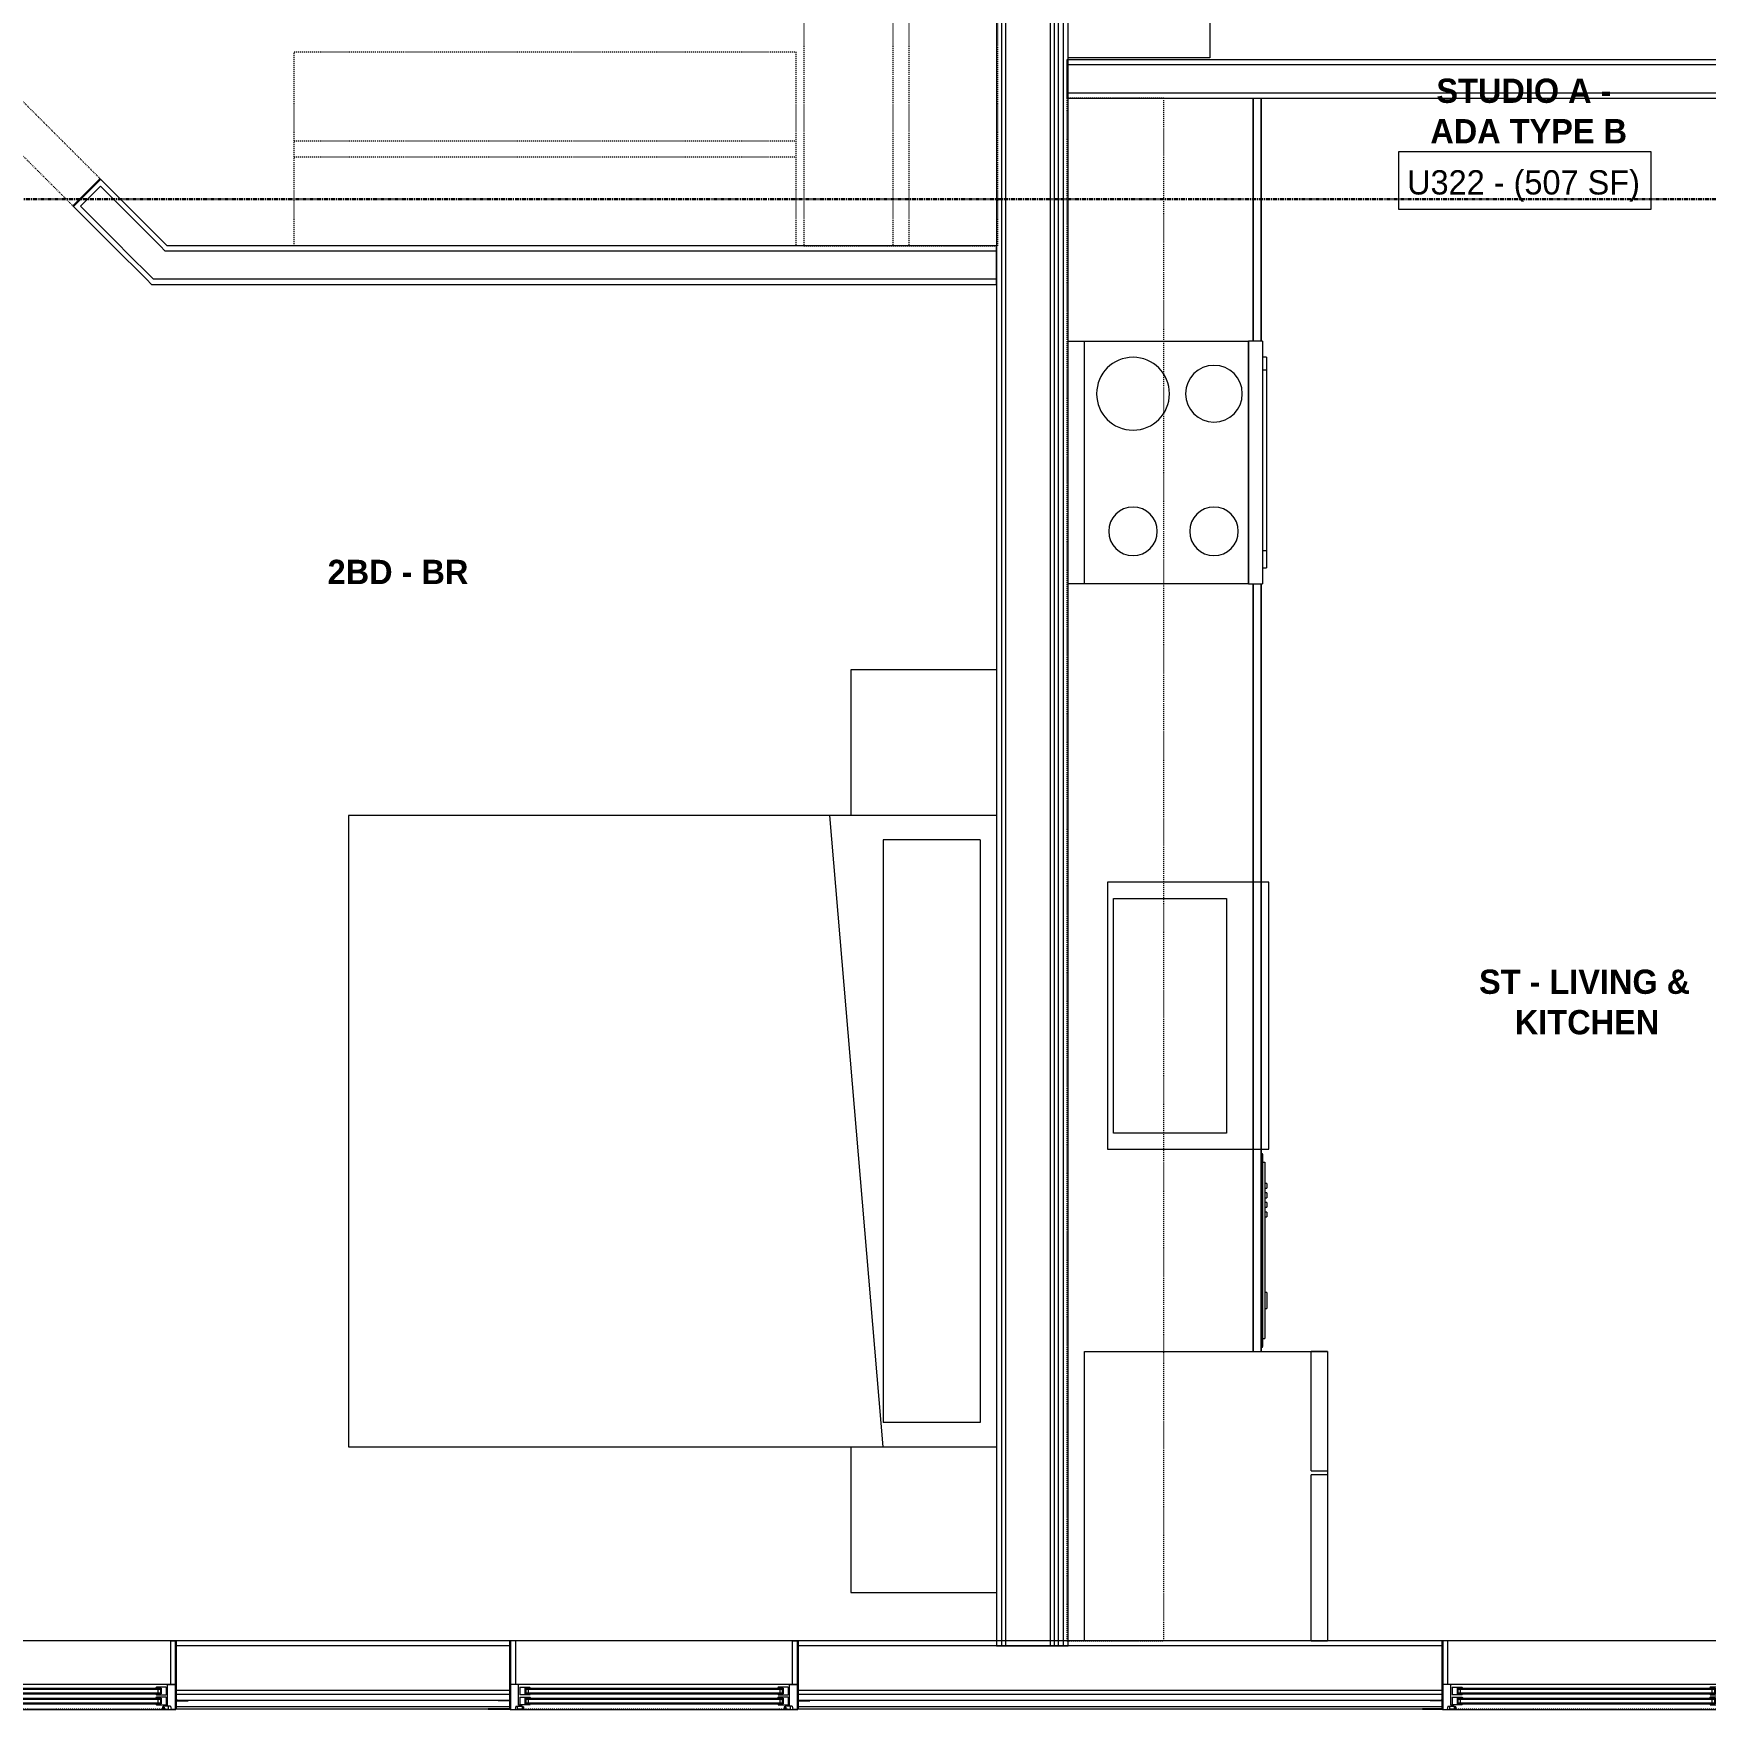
# Model space of a CAD drawing. Header units: inches. Extents: x -4093 to -1777, y 9773 to 12264.
# Drawn here: x -3462.1 to -3255.6, y 9980.6 to 10187.7 of the extents above; entities that cross this region are included whole.
import ezdxf

# ---------------------------------------------------------------- set-up
doc = ezdxf.new("R2010")
doc.units = ezdxf.units.IN
doc.header["$MEASUREMENT"] = 0
for name, pattern in [('Dash', [0.25, 0.125, -0.125]), ('Grid Line 1_2_', [0.875, 0.5, -0.125, 0.125, -0.125]), ('Overhead', [0.15625, 0.09375, -0.0625])]:
    doc.linetypes.add(name, pattern=pattern)
for name, color, linetype, lineweight in [('0-1', 7, 'Continuous', 5), ('0-2', 7, 'Continuous', 9), ('A-AREA-IDEN', 2, 'Continuous', 9), ('A-DETL-GENF', 92, 'Continuous', 18), ('A-DETL-GENF-HDLN', 1, 'Dash', 9), ('A-DETL-MEDM-1', 10, 'Continuous', 30), ('A-DETL-MEDM-2', 33, 'Overhead', 9), ('A-GLAZ', 151, 'Continuous', 18), ('A-GLAZ-1', 151, 'Continuous', 9), ('A-GLAZ-2', 151, 'Continuous', 30), ('A-WALL', 113, 'Continuous', 18), ('A-WALL-1', 7, 'Continuous', 9), ('A-WALL-2', 250, 'Continuous', 18), ('A-WALL-3', 113, 'Continuous', 9), ('I-FURN-1', 7, 'Continuous', 9), ('I-WALL-1', 7, 'Continuous', 9), ('P-SANR-FIXT-1', 7, 'Continuous', 9), ('Q-CASE-1', 7, 'Continuous', 9), ('Q-CASE-HDLN-1', 7, 'Dash', 9), ('Q-SPCQ-1', 7, 'Continuous', 9), ('S-GRID-1', 1, 'Grid Line 1_2_', 30)]:
    doc.layers.add(name, color=color, linetype=linetype, lineweight=lineweight)
doc.styles.add('Century Gothic_1', font='ufonts.com_century-gothic.ttf', dxfattribs={"height": 3})
doc.styles.add('Century Gothic_B', font='GOTHICB.TTF', dxfattribs={"height": 3})

# ---------------------------------------------------------------- blocks, each defined once
blk = doc.blocks.new('Bed-Standard - King 78_ x 80_-V2-BACKGROUND - 3RD FLOOR')
at = {"layer": 'I-FURN-1'}
for p, q in [((-28.31, 38.2), (-28.31, -41.8)), ((49.69, -41.8), (49.69, 38.2)), ((-25.31, 36.2), (-25.31, 24.2)), ((-25.31, 36.2), (46.69, 36.2)), ((46.69, 36.2), (46.69, 24.2)), ((49.69, 24.2), (-28.31, 17.63)), ((-25.31, 24.2), (46.69, 24.2)), ((-28.31, -41.8), (49.69, -41.8))]:
    blk.add_line(p, q, dxfattribs=at)
blk = doc.blocks.new('Table-Night Stand - 18_ x 18_ x 24_-V13-BACKGROUND - 3RD FLOOR')
at = {"layer": 'I-FURN-1'}
for p, q in [((18.15, 0), (18.15, 18)), ((0.15, 0), (18.15, 0))]:
    blk.add_line(p, q, dxfattribs=at)
blk = doc.blocks.new('Table-Night Stand - 18_ x 18_ x 24_-V14-BACKGROUND - 3RD FLOOR')
at = {"layer": 'I-FURN-1'}
for p, q in [((0.15, 18), (0.15, 0)), ((0.15, 0), (18.15, 0))]:
    blk.add_line(p, q, dxfattribs=at)
blk = doc.blocks.new('Table-Night Stand - 18_ x 18_ x 24_-V25-BACKGROUND - 3RD FLOOR')
at = {"layer": 'I-FURN-1'}
for p, q in [((0.15, 0), (18.15, 0)), ((18.15, 0), (18.15, -17.5))]:
    blk.add_line(p, q, dxfattribs=at)
blk = doc.blocks.new('OD_CW_Base Cabinet - OD_CW_Base Cabinet-3857763-BACKGROUND - 3RD FLOOR')
at = {"layer": 'Q-CASE-1'}
for p, q in [((36.49, 0), (131.34, 0)), ((161.34, 0), (191.34, 0))]:
    blk.add_line(p, q, dxfattribs=at)
blk = doc.blocks.new('OD_CW_Upper Cabinet - OD_CW_Upper Cabinet-4366994-BACKGROUND - 3RD FLOOR')
at = {"layer": 'Q-CASE-HDLN-1'}
for p, q in [((191.34, 24), (0.74, 24)), ((0.74, 24), (0.74, 12)), ((191.34, 12), (191.34, 24)), ((0.74, 12), (191.34, 12))]:
    blk.add_line(p, q, dxfattribs=at)
blk = doc.blocks.new('OD_CW_Closet - OD_CW_Closet-3802031-BACKGROUND - 3RD FLOOR')
at = {"layer": 'Q-CASE-HDLN-1'}
for p, q in [((80.99, 24), (0.74, 24)), ((0.74, 24), (0.74, 0)), ((80.99, 0), (80.99, 24)), ((0.74, 13), (80.99, 13)), ((0.74, 11), (80.99, 11)), ((0.74, 0), (80.99, 0))]:
    blk.add_line(p, q, dxfattribs=at)
blk = doc.blocks.new('OD_CW_Closet - OD_CW_Closet-3850351-BACKGROUND - 3RD FLOOR')
at = {"layer": 'Q-CASE-HDLN-1'}
for p, q in [((0.74, -24), (0.74, 0)), ((0.74, 0), (62.72, 0)), ((62.72, 0), (62.72, -24)), ((0.74, -11), (62.72, -11)), ((0.74, -13), (62.72, -13)), ((62.72, -24), (0.74, -24))]:
    blk.add_line(p, q, dxfattribs=at)
blk = doc.blocks.new('Refrigerator_-_Side-by-Side_6047 - 36_ X 30_-1372843-BACKGROUND - 3RD FLOOR')
at = {"layer": 'Q-SPCQ-1'}
for p, q in [((-17.88, 15.58), (17.87, 15.58)), ((-17.88, -14.42), (-17.88, 15.58)), ((-17.88, 15.58), (-3.13, 15.58)), ((-17.88, 15.58), (-17.88, 13.58)), ((-3.13, 13.58), (-3.13, 15.58)), ((-2.63, 15.58), (17.87, 15.58)), ((-2.63, 15.58), (-2.63, 13.58)), ((17.87, 15.58), (17.87, -14.42)), ((17.87, 13.58), (17.87, 15.58)), ((-3.13, 13.58), (-17.88, 13.58)), ((17.87, 13.58), (-2.63, 13.58)), ((17.87, -14.42), (-17.88, -14.42))]:
    blk.add_line(p, q, dxfattribs=at)
blk = doc.blocks.new('Stainless Steel Farmhous Kitchen Sink - Stainless Steel Farmhous Kitchen Sink-2443921-BACKGROUND - 3RD FLOOR')
at = {"layer": 'P-SANR-FIXT-1'}
for p, q in [((0, -2.25), (-33, -2.25)), ((-33, -2.25), (-33, -22.2)), ((-31, -16.96), (-31, -3)), ((-31, -3), (-2, -3)), ((-2, -3), (-2, -16.96)), ((0, -22.2), (0, -2.25)), ((-2, -16.96), (-31, -16.96)), ((-33, -22.2), (0, -22.2))]:
    blk.add_line(p, q, dxfattribs=at)
blk = doc.blocks.new('Door-Opening - CLEAR OPENING - 3_-0_ x 6_-10_5_-4378485-BACKGROUND - 3RD FLOOR')
at = {"layer": 'A-DETL-MEDM-1'}
for p, q in [((-18.32, -2.38), (-18.32, 2.37)), ((17.68, 2.37), (17.68, -2.38))]:
    blk.add_line(p, q, dxfattribs=at)
at = {"layer": 'A-DETL-MEDM-2'}
for p, q in [((-18.32, 2.37), (17.68, 2.37)), ((17.68, -2.38), (-18.32, -2.38))]:
    blk.add_line(p, q, dxfattribs=at)
blk = doc.blocks.new('CTR - 1st Phase - Unit Layouts_rvt-1-BACKGROUND - 3RD FLOOR')
at = {"layer": 'A-WALL-1'}
for p, q in [((-3221.47, 10184.41), (-3334.47, 10184.41)), ((-3334.47, 10184.41), (-3334.47, 10179.66)), ((-3334.47, 10179.66), (-3228.22, 10179.66)), ((-3445.57, 10161.41), (-3453.84, 10169.68)), ((-3457.2, 10166.32), (-3452.29, 10161.41)), ((-3452.29, 10161.41), (-3448.16, 10157.29)), ((-3343.16, 10161.41), (-3445.57, 10161.41)), ((-3343.16, 10156.66), (-3343.16, 10161.41)), ((-3448.16, 10157.29), (-3447.54, 10156.66)), ((-3447.54, 10156.66), (-3343.16, 10156.66))]:
    blk.add_line(p, q, dxfattribs=at)
at = {"layer": 'A-WALL-2'}
for p, q in [((-3222.1, 10183.79), (-3334.47, 10183.79)), ((-3227.6, 10180.29), (-3334.47, 10180.29)), ((-3455.07, 10167.56), (-3456.31, 10166.32)), ((-3453.84, 10168.8), (-3455.07, 10167.56)), ((-3446.45, 10161.41), (-3453.84, 10168.8)), ((-3456.31, 10166.32), (-3451.4, 10161.41)), ((-3450.78, 10160.79), (-3451.4, 10161.41)), ((-3447.28, 10157.29), (-3450.78, 10160.79)), ((-3445.83, 10160.79), (-3446.45, 10161.41)), ((-3343.16, 10160.79), (-3445.83, 10160.79)), ((-3343.16, 10157.29), (-3447.28, 10157.29))]:
    blk.add_line(p, q, dxfattribs=at)
at = {"layer": 'Q-CASE-1'}
for p, q in [((-3311.47, 10179.66), (-3311.47, 10149.66)), ((-3311.47, 10149.66), (-3311.47, 10179.66)), ((-3310.47, 10179.66), (-3310.47, 10149.66)), ((-3311.47, 10119.66), (-3311.47, 10024.81)), ((-3311.47, 10024.81), (-3311.47, 10119.66)), ((-3310.47, 10119.66), (-3310.47, 10024.81))]:
    blk.add_line(p, q, dxfattribs=at)
at = {"layer": 'Q-SPCQ-1'}
for p, q in [((-3334.29, 10149.66), (-3332.29, 10149.66)), ((-3332.29, 10149.66), (-3312.04, 10149.66)), ((-3332.29, 10119.66), (-3332.29, 10149.66)), ((-3312.04, 10119.66), (-3312.04, 10149.66)), ((-3310.29, 10149.66), (-3312.04, 10149.66)), ((-3312.04, 10149.66), (-3312.04, 10119.66)), ((-3310.29, 10149.66), (-3310.29, 10119.66)), ((-3309.79, 10147.66), (-3310.29, 10147.66)), ((-3309.79, 10147.66), (-3309.79, 10146.05)), ((-3309.79, 10146.05), (-3310.29, 10146.05)), ((-3309.79, 10146.05), (-3309.79, 10123.79)), ((-3310.29, 10123.79), (-3309.79, 10123.79)), ((-3309.79, 10123.79), (-3309.79, 10121.66)), ((-3310.29, 10121.66), (-3309.79, 10121.66)), ((-3332.29, 10119.66), (-3334.29, 10119.66)), ((-3312.04, 10119.66), (-3332.29, 10119.66)), ((-3312.04, 10119.66), (-3310.29, 10119.66)), ((-3310.45, 10049.31), (-3310.47, 10049.31)), ((-3310.26, 10048.24), (-3310.26, 10049.12)), ((-3310.26, 10025.51), (-3310.26, 10048.24)), ((-3310.26, 10048.22), (-3310.01, 10048.22)), ((-3310.01, 10048.22), (-3310.01, 10026.41)), ((-3309.76, 10045.6), (-3310.01, 10045.6)), ((-3310.01, 10045.01), (-3309.76, 10045.01)), ((-3309.76, 10045.6), (-3309.76, 10045.01)), ((-3309.76, 10044.42), (-3310.01, 10044.42)), ((-3310.01, 10043.83), (-3309.76, 10043.83)), ((-3309.76, 10043.24), (-3310.01, 10043.24)), ((-3310.01, 10042.65), (-3309.76, 10042.65)), ((-3309.76, 10044.42), (-3309.76, 10043.83)), ((-3309.76, 10043.24), (-3309.76, 10042.65)), ((-3309.76, 10042.05), (-3310.01, 10042.05)), ((-3310.01, 10041.46), (-3309.76, 10041.46)), ((-3309.76, 10042.05), (-3309.76, 10041.46)), ((-3309.76, 10032.11), (-3310.01, 10032.11)), ((-3309.76, 10032.11), (-3309.76, 10031.12)), ((-3309.76, 10031.12), (-3309.76, 10030.14)), ((-3310.01, 10030.14), (-3309.76, 10030.14)), ((-3310.26, 10026.41), (-3310.01, 10026.41)), ((-3310.47, 10025.31), (-3310.45, 10025.31))]:
    blk.add_line(p, q, dxfattribs=at)
for centre, radius, start, end in [((-3326.29, 10143.16), 4.5, 90, 270), ((-3326.29, 10143.16), 4.5, 270, 90), ((-3316.29, 10143.16), 3.5, 90, 270), ((-3316.29, 10143.16), 3.5, 270, 90), ((-3326.29, 10126.16), 3, 90, 270), ((-3326.29, 10126.16), 3, 270, 90), ((-3316.29, 10126.16), 3, 90, 270), ((-3316.29, 10126.16), 3, 270, 90), ((-3311.33, 10048.24), 1.07, 0, 36.3436), ((-3310.45, 10049.12), 0.197, 0, 90), ((-3310.45, 10025.51), 0.197, 270, 0), ((-3310.45, 10025.51), 0.197, 285, 345)]:
    blk.add_arc(centre, radius, start, end, dxfattribs=at)
at = {"layer": '0-2'}
for name, p, rotation in [('OD_CW_Closet - OD_CW_Closet-3802031-BACKGROUND - 3RD FLOOR', (-3366.97, 10242.4), 269.9999999999985), ('Table-Night Stand - 18_ x 18_ x 24_-V25-BACKGROUND - 3RD FLOOR', (-3316.79, 10202.81), 269.9999999999716), ('Door-Opening - CLEAR OPENING - 3_-0_ x 6_-10_5_-4378485-BACKGROUND - 3RD FLOOR', (-3468.47, 10180.96), 134.9999999999997), ('OD_CW_Upper Cabinet - OD_CW_Upper Cabinet-4366994-BACKGROUND - 3RD FLOOR', (-3310.47, 9988.33), 90.00000000001663), ('OD_CW_Base Cabinet - OD_CW_Base Cabinet-3857763-BACKGROUND - 3RD FLOOR', (-3310.47, 9988.33), 89.99999999999577), ('Table-Night Stand - 18_ x 18_ x 24_-V14-BACKGROUND - 3RD FLOOR', (-3361.16, 10109.21), 269.9999999999771), ('Bed-Standard - King 78_ x 80_-V2-BACKGROUND - 3RD FLOOR', (-3381.37, 10062.75), 269.9999999999771), ('Stainless Steel Farmhous Kitchen Sink - Stainless Steel Farmhous Kitchen Sink-2443921-BACKGROUND - 3RD FLOOR', (-3331.7, 10082.81), 90.00000000000058), ('Refrigerator_-_Side-by-Side_6047 - 36_ X 30_-1372843-BACKGROUND - 3RD FLOOR', (-3317.86, 10006.94), 270.000000000001), ('Table-Night Stand - 18_ x 18_ x 24_-V13-BACKGROUND - 3RD FLOOR', (-3361.16, 10013.21), 269.9999999999771)]:
    blk.add_blockref(name, p, dxfattribs=dict(at, rotation=rotation))
blk.add_blockref('OD_CW_Closet - OD_CW_Closet-3850351-BACKGROUND - 3RD FLOOR', (-3430.66, 10185.41), dxfattribs=at)
blk = doc.blocks.new('CTR - 1st Phase - Common Walls_rvt-1-BACKGROUND - 3RD FLOOR')
at = {"layer": 'A-WALL-2'}
for p, q in [((-3342.54, 10373.41), (-3342.54, 9988.44)), ((-3342.04, 10373.41), (-3342.04, 9988.44)), ((-3336.54, 10373.41), (-3336.54, 9988.44)), ((-3336.04, 10373.41), (-3336.04, 9988.44)), ((-3335.54, 10373.41), (-3335.54, 9988.44)), ((-3334.91, 10373.41), (-3334.91, 9988.44))]:
    blk.add_line(p, q, dxfattribs=at)
at = {"layer": 'I-WALL-1'}
for p, q in [((-3334.29, 9988.44), (-3334.29, 10334.66)), ((-3343.16, 10246.6), (-3343.16, 9988.44)), ((-3343.16, 9988.44), (-3334.29, 9988.44))]:
    blk.add_line(p, q, dxfattribs=at)
blk = doc.blocks.new('CTR - 1st Phase - Structure_rvt-1-BACKGROUND - 3RD FLOOR')
at = {"layer": 'S-GRID-1'}
blk.add_line((-1777.25, 10167.19), (-4076.95, 10167.19), dxfattribs=at)
blk = doc.blocks.new('Window-Double_Hung-Marvin-Essential - 2-WIDE _TEMP ALL LOW_ ESDH3066-3454268-BACKGROUND - 3RD FLOOR')
at = {"layer": 'A-DETL-GENF'}
for p, q in [((-17.75, 4.28), (-17.16, 4.28)), ((-17.75, 4.28), (-17.75, 1.19)), ((-17.08, 3.87), (-17.16, 4.28)), ((-16.85, 4.25), (-16.85, 3.87)), ((-16.3, 4.25), (-16.85, 4.25)), ((-16.3, 4.01), (-16.3, 4.25)), ((-16.18, 4.22), (-16.1, 4.22)), ((-16.18, 4.22), (-16.18, 4.01)), ((-16.1, 3.97), (-16.1, 4.22)), ((16.18, 4.22), (16.1, 4.22)), ((16.1, 3.97), (16.1, 4.22)), ((16.18, 4.22), (16.18, 4.01)), ((16.3, 4.01), (16.3, 4.25)), ((16.3, 4.25), (16.85, 4.25)), ((16.85, 4.25), (16.85, 3.87)), ((17.08, 3.87), (17.16, 4.28)), ((17.75, 4.28), (17.16, 4.28)), ((17.75, 4.28), (17.75, 1.19)), ((-19.25, 3.23), (-19.25, 3.19)), ((-17.75, 3.23), (-19.25, 3.23)), ((-19.25, 3.19), (-17.9, 3.19)), ((-17.9, 3.19), (-17.9, 3.08)), ((-17.9, 3.08), (-17.75, 3.08)), ((-17.08, 3.87), (-16.19, 3.87)), ((-16.38, 3.77), (-16.72, 3.77)), ((-16.72, 3.77), (-16.72, 1.19)), ((-15.34, 3.69), (-16.56, 3.69)), ((-16.56, 2.75), (-16.56, 3.69)), ((-16.56, 2.75), (-15.34, 2.75)), ((-15.34, 2.47), (-16.56, 2.47)), ((-16.56, 1.53), (-16.56, 2.47)), ((-16.38, 3.87), (-16.38, 3.77)), ((-16.18, 4.01), (-16.3, 4.01)), ((-16.19, 3.97), (-16.1, 3.97)), ((-16.19, 3.87), (-16.19, 3.97)), ((-15.94, 2.87), (-15.94, 3.59)), ((-15.94, 3.59), (-15.28, 3.59)), ((-15.28, 2.87), (-15.94, 2.87)), ((-15.94, 1.65), (-15.94, 2.37)), ((-15.94, 2.37), (-15.28, 2.37)), ((15.84, 3.57), (-15.84, 3.57)), ((-15.84, 2.88), (-15.84, 3.57)), ((15.84, 3.45), (-15.84, 3.45)), ((15.84, 3.01), (-15.84, 3.01)), ((15.84, 2.88), (-15.84, 2.88)), ((15.84, 2.35), (-15.84, 2.35)), ((-15.84, 1.66), (-15.84, 2.35)), ((15.84, 2.23), (-15.84, 2.23)), ((-15.54, 3.01), (-15.54, 3.45)), ((-15.54, 1.79), (-15.54, 2.23)), ((-15.34, 3.69), (-15.28, 3.63)), ((-15.34, 2.75), (-15.28, 2.81)), ((-15.34, 2.47), (-15.28, 2.41)), ((-15.28, 3.59), (-15.28, 3.63)), ((-15.28, 2.81), (-15.28, 2.87)), ((-15.28, 2.37), (-15.28, 2.41)), ((15.34, 3.69), (15.28, 3.63)), ((15.28, 3.59), (15.28, 3.63)), ((15.94, 3.59), (15.28, 3.59)), ((15.28, 2.81), (15.28, 2.87)), ((15.28, 2.87), (15.94, 2.87)), ((15.34, 2.75), (15.28, 2.81)), ((15.34, 2.47), (15.28, 2.41)), ((15.28, 2.37), (15.28, 2.41)), ((15.94, 2.37), (15.28, 2.37)), ((15.34, 3.69), (16.56, 3.69)), ((16.56, 2.75), (15.34, 2.75)), ((15.34, 2.47), (16.56, 2.47)), ((15.54, 3.01), (15.54, 3.45)), ((15.54, 1.79), (15.54, 2.23)), ((15.84, 2.88), (15.84, 3.57)), ((15.84, 1.66), (15.84, 2.35)), ((15.94, 2.87), (15.94, 3.59)), ((15.94, 1.65), (15.94, 2.37)), ((16.19, 3.97), (16.1, 3.97)), ((16.18, 4.01), (16.3, 4.01)), ((16.19, 3.87), (16.19, 3.97)), ((17.08, 3.87), (16.19, 3.87)), ((16.38, 3.87), (16.38, 3.77)), ((16.38, 3.77), (16.72, 3.77)), ((16.56, 2.75), (16.56, 3.69)), ((16.56, 1.53), (16.56, 2.47)), ((16.72, 3.77), (16.72, 1.19)), ((17.75, 3.23), (19.25, 3.23)), ((17.9, 3.08), (17.75, 3.08)), ((17.9, 3.19), (17.9, 3.08)), ((19.25, 3.19), (17.9, 3.19)), ((19.25, 3.23), (19.25, 3.19)), ((-16.72, 1.19), (-17.75, 1.19)), ((-16.56, 1.53), (-15.34, 1.53)), ((-15.28, 1.65), (-15.94, 1.65)), ((15.84, 1.79), (-15.84, 1.79)), ((15.84, 1.66), (-15.84, 1.66)), ((-15.34, 1.53), (-15.28, 1.59)), ((-15.28, 1.59), (-15.28, 1.65)), ((15.28, 1.59), (15.28, 1.65)), ((15.28, 1.65), (15.94, 1.65)), ((15.34, 1.53), (15.28, 1.59)), ((16.56, 1.53), (15.34, 1.53)), ((16.72, 1.19), (17.75, 1.19))]:
    blk.add_line(p, q, dxfattribs=at)
at = {"layer": 'A-DETL-GENF-HDLN'}
blk.add_line((16.1, 4.22), (-16.5, 4.22), dxfattribs=at)
at = {"layer": 'A-GLAZ'}
for p, q in [((-17.13, 1.16), (-17.13, -4.19)), ((17.12, -4.19), (17.12, 1.16)), ((-17.13, -4.19), (-17.75, -4.19)), ((17.12, -4.19), (17.75, -4.19))]:
    blk.add_line(p, q, dxfattribs=at)
at = {"layer": 'A-GLAZ-1'}
for p, q in [((17.75, 4.28), (-17.75, 4.28)), ((20.21, 4.25), (17.75, 4.25)), ((17.75, 4.19), (20.21, 4.19)), ((20.21, 4.19), (20.21, 4.25)), ((-17.75, 1.19), (17.75, 1.19)), ((-17.75, -4.19), (17.75, -4.19))]:
    blk.add_line(p, q, dxfattribs=at)
at = {"layer": 'A-GLAZ-2'}
for p, q in [((-17.75, 4.28), (-17.75, 1.19)), ((17.75, 1.19), (17.75, 4.28)), ((-17.75, 1.16), (-17.75, -4.19)), ((17.75, -4.19), (17.75, 1.16))]:
    blk.add_line(p, q, dxfattribs=at)
blk = doc.blocks.new('Window-Double_Hung-Marvin-Essential - 1-WIDE _TEMP LOWER_ ESDH3066-3454270-BACKGROUND - 3RD FLOOR')
at = {"layer": 'A-DETL-GENF'}
for p, q in [((-17.75, 4.28), (-17.16, 4.28)), ((-17.75, 4.28), (-17.75, 1.19)), ((-17.08, 3.87), (-17.16, 4.28)), ((-16.85, 4.25), (-16.85, 3.87)), ((-16.3, 4.25), (-16.85, 4.25)), ((-16.3, 4.01), (-16.3, 4.25)), ((-16.18, 4.22), (-16.1, 4.22)), ((-16.18, 4.22), (-16.18, 4.01)), ((-16.1, 3.97), (-16.1, 4.22)), ((16.18, 4.22), (16.1, 4.22)), ((16.1, 3.97), (16.1, 4.22)), ((16.18, 4.22), (16.18, 4.01)), ((16.3, 4.01), (16.3, 4.25)), ((16.3, 4.25), (16.85, 4.25)), ((16.85, 4.25), (16.85, 3.87)), ((17.08, 3.87), (17.16, 4.28)), ((17.75, 4.28), (17.16, 4.28)), ((17.75, 4.28), (17.75, 1.19)), ((-19.25, 3.23), (-19.25, 3.19)), ((-17.75, 3.23), (-19.25, 3.23)), ((-19.25, 3.19), (-17.9, 3.19)), ((-17.9, 3.19), (-17.9, 3.08)), ((-17.9, 3.08), (-17.75, 3.08)), ((-17.08, 3.87), (-16.19, 3.87)), ((-16.38, 3.77), (-16.72, 3.77)), ((-16.72, 3.77), (-16.72, 1.19)), ((-15.34, 3.69), (-16.56, 3.69)), ((-16.56, 2.75), (-16.56, 3.69)), ((-16.56, 2.75), (-15.34, 2.75)), ((-15.34, 2.47), (-16.56, 2.47)), ((-16.56, 1.53), (-16.56, 2.47)), ((-16.38, 3.87), (-16.38, 3.77)), ((-16.18, 4.01), (-16.3, 4.01)), ((-16.19, 3.97), (-16.1, 3.97)), ((-16.19, 3.87), (-16.19, 3.97)), ((-15.94, 2.87), (-15.94, 3.59)), ((-15.94, 3.59), (-15.28, 3.59)), ((-15.28, 2.87), (-15.94, 2.87)), ((-15.94, 1.65), (-15.94, 2.37)), ((-15.94, 2.37), (-15.28, 2.37)), ((15.84, 3.57), (-15.84, 3.57)), ((-15.84, 2.88), (-15.84, 3.57)), ((15.84, 3.45), (-15.84, 3.45)), ((15.84, 3.01), (-15.84, 3.01)), ((15.84, 2.88), (-15.84, 2.88)), ((15.84, 2.35), (-15.84, 2.35)), ((-15.84, 1.66), (-15.84, 2.35)), ((15.84, 2.23), (-15.84, 2.23)), ((-15.54, 3.01), (-15.54, 3.45)), ((-15.54, 1.79), (-15.54, 2.23)), ((-15.34, 3.69), (-15.28, 3.63)), ((-15.34, 2.75), (-15.28, 2.81)), ((-15.34, 2.47), (-15.28, 2.41)), ((-15.28, 3.59), (-15.28, 3.63)), ((-15.28, 2.81), (-15.28, 2.87)), ((-15.28, 2.37), (-15.28, 2.41)), ((15.34, 3.69), (15.28, 3.63)), ((15.28, 3.59), (15.28, 3.63)), ((15.94, 3.59), (15.28, 3.59)), ((15.28, 2.81), (15.28, 2.87)), ((15.28, 2.87), (15.94, 2.87)), ((15.34, 2.75), (15.28, 2.81)), ((15.34, 2.47), (15.28, 2.41)), ((15.28, 2.37), (15.28, 2.41)), ((15.94, 2.37), (15.28, 2.37)), ((15.34, 3.69), (16.56, 3.69)), ((16.56, 2.75), (15.34, 2.75)), ((15.34, 2.47), (16.56, 2.47)), ((15.54, 3.01), (15.54, 3.45)), ((15.54, 1.79), (15.54, 2.23)), ((15.84, 2.88), (15.84, 3.57)), ((15.84, 1.66), (15.84, 2.35)), ((15.94, 2.87), (15.94, 3.59)), ((15.94, 1.65), (15.94, 2.37)), ((16.19, 3.97), (16.1, 3.97)), ((16.18, 4.01), (16.3, 4.01)), ((16.19, 3.87), (16.19, 3.97)), ((17.08, 3.87), (16.19, 3.87)), ((16.38, 3.87), (16.38, 3.77)), ((16.38, 3.77), (16.72, 3.77)), ((16.56, 2.75), (16.56, 3.69)), ((16.56, 1.53), (16.56, 2.47)), ((16.72, 3.77), (16.72, 1.19)), ((17.75, 3.23), (19.25, 3.23)), ((17.9, 3.08), (17.75, 3.08)), ((17.9, 3.19), (17.9, 3.08)), ((19.25, 3.19), (17.9, 3.19)), ((19.25, 3.23), (19.25, 3.19)), ((-16.72, 1.19), (-17.75, 1.19)), ((-16.56, 1.53), (-15.34, 1.53)), ((-15.28, 1.65), (-15.94, 1.65)), ((15.84, 1.79), (-15.84, 1.79)), ((15.84, 1.66), (-15.84, 1.66)), ((-15.34, 1.53), (-15.28, 1.59)), ((-15.28, 1.59), (-15.28, 1.65)), ((15.28, 1.59), (15.28, 1.65)), ((15.28, 1.65), (15.94, 1.65)), ((15.34, 1.53), (15.28, 1.59)), ((16.56, 1.53), (15.34, 1.53)), ((16.72, 1.19), (17.75, 1.19))]:
    blk.add_line(p, q, dxfattribs=at)
at = {"layer": 'A-DETL-GENF-HDLN'}
blk.add_line((16.1, 4.22), (-16.5, 4.22), dxfattribs=at)
at = {"layer": 'A-GLAZ'}
for p, q in [((-17.13, 1.16), (-17.13, -4.19)), ((17.12, -4.19), (17.12, 1.16)), ((-17.13, -4.19), (-17.75, -4.19)), ((17.12, -4.19), (17.75, -4.19))]:
    blk.add_line(p, q, dxfattribs=at)
at = {"layer": 'A-GLAZ-1'}
for p, q in [((17.75, 4.28), (-17.75, 4.28)), ((20.46, 4.25), (17.75, 4.25)), ((17.75, 4.19), (20.46, 4.19)), ((20.46, 4.19), (20.46, 4.25)), ((-17.75, 1.19), (17.75, 1.19)), ((-17.75, -4.19), (17.75, -4.19))]:
    blk.add_line(p, q, dxfattribs=at)
at = {"layer": 'A-GLAZ-2'}
for p, q in [((-17.75, 4.28), (-17.75, 1.19)), ((17.75, 1.19), (17.75, 4.28)), ((-17.75, 1.16), (-17.75, -4.19)), ((17.75, -4.19), (17.75, 1.16))]:
    blk.add_line(p, q, dxfattribs=at)

msp = doc.modelspace()

# ---------------------------------------------------------------- linework, layer by layer
at = {"layer": 'A-AREA-IDEN', "flags": 128}
msp.add_lwpolyline([(-3293.44, 10173.1), (-3262.35, 10173.1), (-3262.35, 10165.93), (-3293.44, 10165.93)], close=True, dxfattribs=at)
at = {"layer": 'A-WALL'}
for p, q in [((-3403.21, 9988.44), (-3444.51, 9988.44)), ((-3288.08, 9988.44), (-3367.71, 9988.44)), ((-3403.21, 9982.94), (-3444.51, 9982.94)), ((-3288.08, 9982.94), (-3367.71, 9982.94)), ((-3403.21, 9982.44), (-3444.51, 9982.44)), ((-3403.21, 9981.69), (-3444.51, 9981.69)), ((-3403.21, 9980.94), (-3444.51, 9980.94)), ((-3288.08, 9982.44), (-3367.71, 9982.44)), ((-3288.08, 9981.69), (-3367.71, 9981.69)), ((-3288.08, 9980.94), (-3367.71, 9980.94))]:
    msp.add_line(p, q, dxfattribs=at)
at = {"layer": 'A-WALL-3'}
for p, q in [((-3403.21, 9989.06), (-3444.51, 9989.06)), ((-3332.29, 9989.06), (-3367.71, 9989.06)), ((-3288.08, 9989.06), (-3302.29, 9989.06)), ((-3444.51, 9983.72), (-3444.51, 9983.69)), ((-3403.21, 9983.69), (-3403.21, 9983.72)), ((-3367.71, 9983.72), (-3367.71, 9983.69)), ((-3288.08, 9983.69), (-3288.08, 9983.72)), ((-3444.51, 9980.69), (-3405.92, 9980.69)), ((-3367.71, 9980.69), (-3290.54, 9980.69))]:
    msp.add_line(p, q, dxfattribs=at)

# ---------------------------------------------------------------- block references
at = {"layer": '0-1'}
for name in ['CTR - 1st Phase - Structure_rvt-1-BACKGROUND - 3RD FLOOR', 'CTR - 1st Phase - Unit Layouts_rvt-1-BACKGROUND - 3RD FLOOR', 'CTR - 1st Phase - Common Walls_rvt-1-BACKGROUND - 3RD FLOOR']:
    msp.add_blockref(name, (0, 0), dxfattribs=at)
at = {"layer": 'A-GLAZ-1', "rotation": 180}
for name, p in [('Window-Double_Hung-Marvin-Essential - 1-WIDE _TEMP LOWER_ ESDH3066-3454270-BACKGROUND - 3RD FLOOR', (-3462.26, 9984.88)), ('Window-Double_Hung-Marvin-Essential - 1-WIDE _TEMP LOWER_ ESDH3066-3454270-BACKGROUND - 3RD FLOOR', (-3385.46, 9984.88)), ('Window-Double_Hung-Marvin-Essential - 2-WIDE _TEMP ALL LOW_ ESDH3066-3454268-BACKGROUND - 3RD FLOOR', (-3270.33, 9984.88))]:
    msp.add_blockref(name, p, dxfattribs=at)

# ---------------------------------------------------------------- texts
at = {"layer": 'A-AREA-IDEN', "char_height": 3, "attachment_point": 1}
for s, insert, width, style in [('STUDIO A -', (-3288.82, 10182.09), 26.361, 'Century Gothic_B'), ('ADA TYPE B', (-3289.57, 10177.09), 28.179, 'Century Gothic_B'), ('U322 - (507 SF)', (-3292.44, 10170.77), 35.148, 'Century Gothic_1'), ('2BD - BR', (-3425.77, 10122.64), 20.604, 'Century Gothic_B'), ('ST - LIVING &', (-3283.55, 10072.01), 31.613, 'Century Gothic_B'), ('KITCHEN', (-3279.13, 10067.01), 20.907, 'Century Gothic_B')]:
    msp.add_mtext(s, dxfattribs=dict(at, insert=insert, width=width, style=style))

doc.saveas('drawing.dxf')
